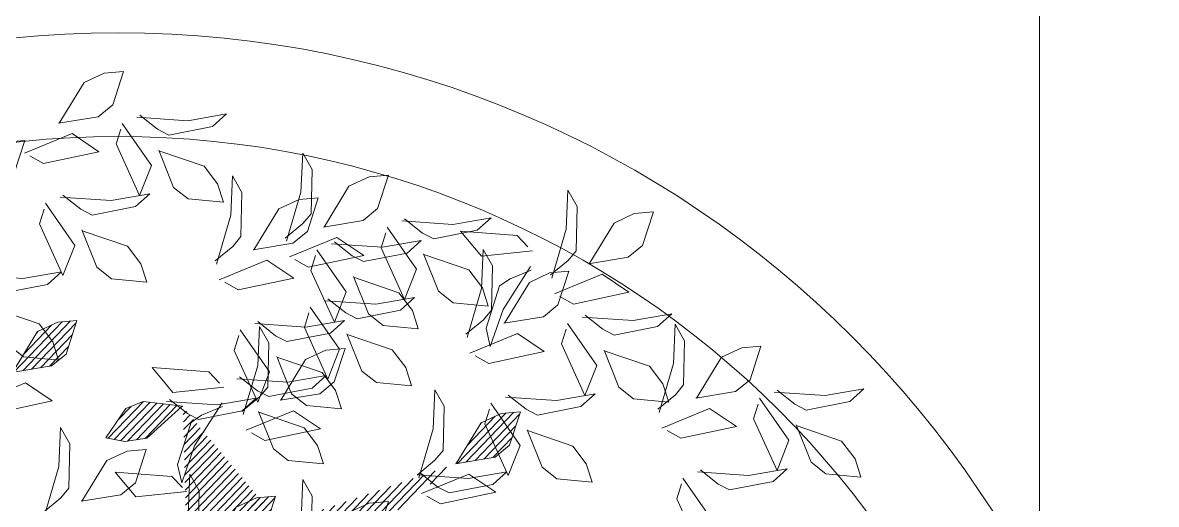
# Model space of a CAD drawing. Header units: millimetres. Extents: x 29001 to 40804, y -8833 to -5892.
# Drawn here: x 29679.47 to 29701.31, y -8131.16 to -8121.87 of the extents above; entities that cross this region are included whole.
import ezdxf

# ---------------------------------------------------------------- set-up
doc = ezdxf.new("R2010")
doc.units = ezdxf.units.MM
doc.layers.get('0').update_dxf_attribs({"lineweight": 0})
doc.layers.add('250', color=250, linetype='Continuous', lineweight=0)
doc.layers.add('xxx_Auto_Kaplama_Seramik', color=182, linetype='Continuous', lineweight=0)
pattern_1 = [(45, (-1654799.55744, 54995.25762), (-0.0105615167031, 0.0105615167031), [])]
pattern_2 = [(45, (-1654799.279671, 54994.033918), (-0.0105615167031, 0.0105615167031), [])]

# ---------------------------------------------------------------- blocks, each defined once
blk = doc.blocks.new('TÜM LAYOOUT')
at = {"layer": 'xxx_Auto_Kaplama_Seramik', "lineweight": 0}
blk.add_line((554.265, -1784.949), (554.265, -1838.449), dxfattribs=at)
blk = doc.blocks.new('U1')
at = {"lineweight": 0}
h = blk.add_hatch(dxfattribs=at)
h.set_pattern_fill('ANSI31', color=63, scale=0.11949, style=0)
h.set_pattern_definition(pattern_1)
edge = h.paths.add_edge_path()
edge.add_line((-2359700.9468, 78421.3569), (-2359700.9309, 78421.4671))
edge.add_line((-2359700.9309, 78421.4671), (-2359700.8989, 78421.5079))
edge.add_line((-2359700.8989, 78421.5079), (-2359700.8066, 78421.5399))
edge.add_line((-2359700.8066, 78421.5399), (-2359700.8101, 78421.4866))
edge.add_line((-2359700.8101, 78421.4866), (-2359700.835, 78421.4298))
edge.add_line((-2359700.835, 78421.4298), (-2359700.9468, 78421.3589))
edge.add_line((-2359701.2277, 78421.5763), (-2359701.2117, 78421.6866))
edge.add_line((-2359701.2117, 78421.6866), (-2359701.1798, 78421.7274))
edge.add_line((-2359701.1798, 78421.7274), (-2359701.0874, 78421.7593))
edge.add_line((-2359701.0874, 78421.7593), (-2359701.091, 78421.7061))
edge.add_line((-2359701.091, 78421.7061), (-2359701.1159, 78421.6493))
edge.add_line((-2359701.1159, 78421.6493), (-2359701.2277, 78421.5783))
edge.add_line((-2359701.6141, 78421.9584), (-2359701.7183, 78421.9977))
edge.add_line((-2359701.7183, 78421.9977), (-2359701.7513, 78422.0377))
edge.add_line((-2359701.7513, 78422.0377), (-2359701.7626, 78422.1347))
edge.add_line((-2359701.7626, 78422.1347), (-2359701.7114, 78422.1198))
edge.add_line((-2359701.7114, 78422.1198), (-2359701.6613, 78422.0833))
edge.add_line((-2359701.6613, 78422.0833), (-2359701.6161, 78421.9588))
edge.add_line((-2359701.8674, 78421.4415), (-2359701.8516, 78421.3312))
edge.add_line((-2359701.8516, 78421.3312), (-2359701.8707, 78421.283))
edge.add_line((-2359701.8707, 78421.283), (-2359701.9503, 78421.2263))
edge.add_line((-2359701.9503, 78421.2263), (-2359701.9619, 78421.2784))
edge.add_line((-2359701.9619, 78421.2784), (-2359701.9541, 78421.3399))
edge.add_line((-2359701.9541, 78421.3399), (-2359701.8668, 78421.4396))
edge.add_line((-2359701.497, 78421.0393), (-2359701.4812, 78420.9291))
edge.add_line((-2359701.4812, 78420.9291), (-2359701.5003, 78420.8809))
edge.add_line((-2359701.5003, 78420.8809), (-2359701.5799, 78420.8242))
edge.add_line((-2359701.5799, 78420.8242), (-2359701.5915, 78420.8763))
edge.add_line((-2359701.5915, 78420.8763), (-2359701.5837, 78420.9378))
edge.add_line((-2359701.5837, 78420.9378), (-2359701.4964, 78421.0375))
edge.add_line((-2359700.7266, 78422.0401), (-2359700.7107, 78422.1503))
edge.add_line((-2359700.7107, 78422.1503), (-2359700.6787, 78422.1911))
edge.add_line((-2359700.6787, 78422.1911), (-2359700.5864, 78422.2231))
edge.add_line((-2359700.5864, 78422.2231), (-2359700.5899, 78422.1698))
edge.add_line((-2359700.5899, 78422.1698), (-2359700.6148, 78422.1131))
edge.add_line((-2359700.6148, 78422.1131), (-2359700.7266, 78422.0421))
at = {"lineweight": 0, "true_color": 0xf9de58}
h = blk.add_hatch(dxfattribs=at)
h.set_pattern_fill('ANSI31', color=41, scale=0.11949, style=0)
h.set_pattern_definition(pattern_1)
edge = h.paths.add_edge_path()
edge.add_line((-2359701.3172, 78421.8994), (-2359701.3012, 78422.0097))
edge.add_line((-2359701.3012, 78422.0097), (-2359701.2693, 78422.0505))
edge.add_line((-2359701.2693, 78422.0505), (-2359701.1769, 78422.0824))
edge.add_line((-2359701.1769, 78422.0824), (-2359701.1805, 78422.0292))
edge.add_line((-2359701.1805, 78422.0292), (-2359701.2054, 78421.9724))
edge.add_line((-2359701.2054, 78421.9724), (-2359701.3172, 78421.9014))
edge.add_line((-2359701.4545, 78421.5371), (-2359701.5587, 78421.5764))
edge.add_line((-2359701.5587, 78421.5764), (-2359701.5917, 78421.6164))
edge.add_line((-2359701.5917, 78421.6164), (-2359701.603, 78421.7135))
edge.add_line((-2359701.603, 78421.7135), (-2359701.5518, 78421.6985))
edge.add_line((-2359701.5518, 78421.6985), (-2359701.5017, 78421.662))
edge.add_line((-2359701.5017, 78421.662), (-2359701.4564, 78421.5375))
edge.add_line((-2359701.2863, 78421.2947), (-2359701.2705, 78421.1844))
edge.add_line((-2359701.2705, 78421.1844), (-2359701.2896, 78421.1362))
edge.add_line((-2359701.2896, 78421.1362), (-2359701.3692, 78421.0795))
edge.add_line((-2359701.3692, 78421.0795), (-2359701.3808, 78421.1316))
edge.add_line((-2359701.3808, 78421.1316), (-2359701.373, 78421.1931))
edge.add_line((-2359701.373, 78421.1931), (-2359701.2857, 78421.2928))
edge.add_line((-2359700.5519, 78421.2883), (-2359700.5361, 78421.178))
edge.add_line((-2359700.5361, 78421.178), (-2359700.5553, 78421.1298))
edge.add_line((-2359700.5553, 78421.1298), (-2359700.6348, 78421.0732))
edge.add_line((-2359700.6348, 78421.0732), (-2359700.6464, 78421.1252))
edge.add_line((-2359700.6464, 78421.1252), (-2359700.6386, 78421.1867))
edge.add_line((-2359700.6386, 78421.1867), (-2359700.5513, 78421.2864))
at = {"lineweight": 0, "true_color": 0x6c822b}
h = blk.add_hatch(dxfattribs=at)
h.set_pattern_fill('ANSI31', color=67, scale=0.11949, style=0)
h.set_pattern_definition(pattern_2)
edge = h.paths.add_edge_path()
edge.add_line((-2359700.669, 78420.1332), (-2359700.6531, 78420.2434))
edge.add_line((-2359700.6531, 78420.2434), (-2359700.6211, 78420.2842))
edge.add_line((-2359700.6211, 78420.2842), (-2359700.5288, 78420.3162))
edge.add_line((-2359700.5288, 78420.3162), (-2359700.5324, 78420.2629))
edge.add_line((-2359700.5324, 78420.2629), (-2359700.5572, 78420.2061))
edge.add_line((-2359700.5572, 78420.2061), (-2359700.6691, 78420.1352))
edge.add_line((-2359700.9499, 78420.3526), (-2359700.934, 78420.4629))
edge.add_line((-2359700.934, 78420.4629), (-2359700.902, 78420.5037))
edge.add_line((-2359700.902, 78420.5037), (-2359700.8097, 78420.5356))
edge.add_line((-2359700.8097, 78420.5356), (-2359700.8132, 78420.4824))
edge.add_line((-2359700.8132, 78420.4824), (-2359700.8381, 78420.4256))
edge.add_line((-2359700.8381, 78420.4256), (-2359700.9499, 78420.3546))
edge.add_line((-2359701.3364, 78420.7347), (-2359701.4406, 78420.774))
edge.add_line((-2359701.4406, 78420.774), (-2359701.4736, 78420.814))
edge.add_line((-2359701.4736, 78420.814), (-2359701.4849, 78420.911))
edge.add_line((-2359701.4849, 78420.911), (-2359701.4336, 78420.8961))
edge.add_line((-2359701.4336, 78420.8961), (-2359701.3835, 78420.8596))
edge.add_line((-2359701.3835, 78420.8596), (-2359701.3383, 78420.7351))
edge.add_line((-2359701.5896, 78420.2178), (-2359701.5738, 78420.1075))
edge.add_line((-2359701.5738, 78420.1075), (-2359701.5929, 78420.0593))
edge.add_line((-2359701.5929, 78420.0593), (-2359701.6725, 78420.0026))
edge.add_line((-2359701.6725, 78420.0026), (-2359701.6841, 78420.0547))
edge.add_line((-2359701.6841, 78420.0547), (-2359701.6763, 78420.1162))
edge.add_line((-2359701.6763, 78420.1162), (-2359701.589, 78420.2159))
edge.add_line((-2359701.2192, 78419.8156), (-2359701.2034, 78419.7054))
edge.add_line((-2359701.2034, 78419.7054), (-2359701.2226, 78419.6572))
edge.add_line((-2359701.2226, 78419.6572), (-2359701.3021, 78419.6005))
edge.add_line((-2359701.3021, 78419.6005), (-2359701.3138, 78419.6526))
edge.add_line((-2359701.3138, 78419.6526), (-2359701.3059, 78419.7141))
edge.add_line((-2359701.3059, 78419.7141), (-2359701.2186, 78419.8138))
edge.add_line((-2359700.4488, 78420.8164), (-2359700.4329, 78420.9266))
edge.add_line((-2359700.4329, 78420.9266), (-2359700.4009, 78420.9674))
edge.add_line((-2359700.4009, 78420.9674), (-2359700.3086, 78420.9994))
edge.add_line((-2359700.3086, 78420.9994), (-2359700.3122, 78420.9461))
edge.add_line((-2359700.3122, 78420.9461), (-2359700.337, 78420.8894))
edge.add_line((-2359700.337, 78420.8894), (-2359700.4489, 78420.8184))
h = blk.add_hatch(dxfattribs=at)
h.set_pattern_fill('ANSI31', color=67, scale=0.11949, style=0)
h.set_pattern_definition(pattern_2)
edge = h.paths.add_edge_path()
edge.add_line((-2359701.0394, 78420.6757), (-2359701.0235, 78420.786))
edge.add_line((-2359701.0235, 78420.786), (-2359700.9915, 78420.8268))
edge.add_line((-2359700.9915, 78420.8268), (-2359700.8992, 78420.8587))
edge.add_line((-2359700.8992, 78420.8587), (-2359700.9027, 78420.8055))
edge.add_line((-2359700.9027, 78420.8055), (-2359700.9276, 78420.7487))
edge.add_line((-2359700.9276, 78420.7487), (-2359701.0394, 78420.6777))
edge.add_line((-2359701.1767, 78420.3134), (-2359701.2809, 78420.3527))
edge.add_line((-2359701.2809, 78420.3527), (-2359701.3139, 78420.3927))
edge.add_line((-2359701.3139, 78420.3927), (-2359701.3252, 78420.4898))
edge.add_line((-2359701.3252, 78420.4898), (-2359701.274, 78420.4748))
edge.add_line((-2359701.274, 78420.4748), (-2359701.2239, 78420.4383))
edge.add_line((-2359701.2239, 78420.4383), (-2359701.1787, 78420.3138))
edge.add_line((-2359701.0085, 78420.071), (-2359700.9927, 78419.9607))
edge.add_line((-2359700.9927, 78419.9607), (-2359701.0119, 78419.9125))
edge.add_line((-2359701.0119, 78419.9125), (-2359701.0914, 78419.8558))
edge.add_line((-2359701.0914, 78419.8558), (-2359701.103, 78419.9079))
edge.add_line((-2359701.103, 78419.9079), (-2359701.0952, 78419.9694))
edge.add_line((-2359701.0952, 78419.9694), (-2359701.0079, 78420.0691))
edge.add_line((-2359700.2742, 78420.0646), (-2359700.2584, 78419.9543))
edge.add_line((-2359700.2584, 78419.9543), (-2359700.2775, 78419.9061))
edge.add_line((-2359700.2775, 78419.9061), (-2359700.3571, 78419.8495))
edge.add_line((-2359700.3571, 78419.8495), (-2359700.3687, 78419.9015))
edge.add_line((-2359700.3687, 78419.9015), (-2359700.3609, 78419.963))
edge.add_line((-2359700.3609, 78419.963), (-2359700.2736, 78420.0627))
at = {"color": 67, "lineweight": 0, "true_color": 0x6c822b}
for points in [[(-2359700.5785, 78422.882), (-2359700.6192, 78422.8684), (-2359700.7638, 78422.9304), (-2359700.6808, 78422.9649), (-2359700.5625, 78422.8861)], [(-2359700.758, 78422.7181), (-2359700.7981, 78422.7669), (-2359700.8149, 78422.7979), (-2359700.7937, 78422.9187), (-2359700.7595, 78422.9584), (-2359700.7759, 78422.8511), (-2359700.7633, 78422.7102)], [(-2359700.647, 78422.6288), (-2359700.6691, 78422.6656), (-2359700.6397, 78422.8202), (-2359700.5881, 78422.7466), (-2359700.6397, 78422.6141)], [(-2359700.7956, 78422.665), (-2359700.8363, 78422.6514), (-2359700.9809, 78422.7134), (-2359700.8979, 78422.7479), (-2359700.7796, 78422.669)], [(-2359700.5871, 78422.6035), (-2359700.548, 78422.6532), (-2359700.5214, 78422.6763), (-2359700.3989, 78422.6816), (-2359700.3527, 78422.6567), (-2359700.461, 78422.6496), (-2359700.596, 78422.6071)], [(-2359700.4201, 78422.458), (-2359700.5243, 78422.4973), (-2359700.5572, 78422.5373), (-2359700.5686, 78422.6343), (-2359700.5173, 78422.6194), (-2359700.4672, 78422.5829), (-2359700.422, 78422.4584)], [(-2359700.5395, 78422.1903), (-2359700.5796, 78422.2391), (-2359700.5964, 78422.2701), (-2359700.5752, 78422.3909), (-2359700.541, 78422.4306), (-2359700.5574, 78422.3233), (-2359700.5449, 78422.1824)], [(-2359700.36, 78422.3542), (-2359700.4007, 78422.3406), (-2359700.5453, 78422.4026), (-2359700.4623, 78422.4371), (-2359700.3441, 78422.3583)], [(-2359700.6372, 78422.241), (-2359700.7414, 78422.2803), (-2359700.7744, 78422.3203), (-2359700.7857, 78422.4173), (-2359700.7344, 78422.4024), (-2359700.6843, 78422.3659), (-2359700.6391, 78422.2413)], [(-2359700.4286, 78422.101), (-2359700.4507, 78422.1378), (-2359700.4212, 78422.2924), (-2359700.3697, 78422.2188), (-2359700.4212, 78422.0863)], [(-2359700.1942, 78422.2604), (-2359700.2176, 78422.2017), (-2359700.2367, 78422.1721), (-2359700.3527, 78422.1324), (-2359700.404, 78422.1432), (-2359700.3021, 78422.1806), (-2359700.1846, 78422.2595)], [(-2359700.5771, 78422.1372), (-2359700.6178, 78422.1236), (-2359700.7624, 78422.1856), (-2359700.6795, 78422.2201), (-2359700.5612, 78422.1412)], [(-2359700.7266, 78422.0401), (-2359700.7107, 78422.1503), (-2359700.6787, 78422.1911), (-2359700.5864, 78422.2231), (-2359700.5899, 78422.1698), (-2359700.6148, 78422.1131), (-2359700.7266, 78422.0421)], [(-2359700.7502, 78421.9414), (-2359700.7903, 78421.9902), (-2359700.8071, 78422.0212), (-2359700.786, 78422.142), (-2359700.7518, 78422.1817), (-2359700.7681, 78422.0744), (-2359700.7556, 78421.9335)], [(-2359700.815, 78421.9591), (-2359700.8371, 78421.9959), (-2359700.8076, 78422.1505), (-2359700.7561, 78422.0769), (-2359700.8076, 78421.9444)], [(-2359700.3687, 78422.0757), (-2359700.3296, 78422.1254), (-2359700.303, 78422.1485), (-2359700.1805, 78422.1538), (-2359700.1343, 78422.129), (-2359700.2426, 78422.1219), (-2359700.3775, 78422.0793)], [(-2359700.1432, 78421.9636), (-2359700.2474, 78422.0029), (-2359700.2804, 78422.0429), (-2359700.2917, 78422.1399), (-2359700.2404, 78422.125), (-2359700.1903, 78422.0885), (-2359700.1451, 78421.964)], [(-2359700.755, 78421.9338), (-2359700.716, 78421.9835), (-2359700.6893, 78422.0066), (-2359700.5668, 78422.0119), (-2359700.5207, 78421.9871), (-2359700.629, 78421.98), (-2359700.7639, 78421.9374)], [(-2359700.1046, 78421.7173), (-2359700.1447, 78421.7661), (-2359700.1615, 78421.7971), (-2359700.1403, 78421.9179), (-2359700.1061, 78421.9576), (-2359700.1225, 78421.8503), (-2359700.11, 78421.7094)], [(-2359700.3603, 78421.7466), (-2359700.4645, 78421.7859), (-2359700.4975, 78421.8259), (-2359700.5088, 78421.9229), (-2359700.4576, 78421.908), (-2359700.4074, 78421.8715), (-2359700.3622, 78421.7469)], [(-2359700.2023, 78421.7679), (-2359700.3065, 78421.8072), (-2359700.3395, 78421.8472), (-2359700.3508, 78421.9443), (-2359700.2996, 78421.9293), (-2359700.2495, 78421.8928), (-2359700.2042, 78421.7683)], [(-2359700.2626, 78421.6959), (-2359700.3027, 78421.7447), (-2359700.3195, 78421.7757), (-2359700.2983, 78421.8965), (-2359700.2641, 78421.9362), (-2359700.2805, 78421.8289), (-2359700.268, 78421.688)], [(-2359700.0831, 78421.8598), (-2359700.1238, 78421.8462), (-2359700.2684, 78421.9082), (-2359700.1854, 78421.9427), (-2359700.0672, 78421.8639)], [(-2359700.9679, 78421.6691), (-2359700.9519, 78421.7793), (-2359700.92, 78421.8201), (-2359700.8276, 78421.8521), (-2359700.8312, 78421.7988), (-2359700.856, 78421.7421), (-2359700.9679, 78421.6711)], [(-2359700.1517, 78421.6066), (-2359700.1738, 78421.6434), (-2359700.1443, 78421.798), (-2359700.0928, 78421.7244), (-2359700.1443, 78421.5919)], [(-2359700.541, 78421.5578), (-2359700.5251, 78421.668), (-2359700.4931, 78421.7088), (-2359700.4008, 78421.7408), (-2359700.4043, 78421.6875), (-2359700.4292, 78421.6308), (-2359700.5411, 78421.5598)], [(-2359700.3217, 78421.5003), (-2359700.3618, 78421.5491), (-2359700.3786, 78421.5801), (-2359700.3575, 78421.7009), (-2359700.3233, 78421.7406), (-2359700.3396, 78421.6333), (-2359700.3271, 78421.4923)], [(-2359700.1422, 78421.6642), (-2359700.1829, 78421.6506), (-2359700.3275, 78421.7126), (-2359700.2446, 78421.7471), (-2359700.1263, 78421.6682)], [(-2359700.4194, 78421.5509), (-2359700.5236, 78421.5902), (-2359700.5566, 78421.6302), (-2359700.5679, 78421.7273), (-2359700.5167, 78421.7123), (-2359700.4666, 78421.6758), (-2359700.4213, 78421.5513)], [(-2359700.571, 78421.4976), (-2359700.6752, 78421.5369), (-2359700.7082, 78421.5769), (-2359700.7195, 78421.674), (-2359700.6683, 78421.659), (-2359700.6182, 78421.6225), (-2359700.5729, 78421.498)], [(-2359700.4733, 78421.447), (-2359700.5135, 78421.4958), (-2359700.5302, 78421.5268), (-2359700.5091, 78421.6476), (-2359700.4749, 78421.6873), (-2359700.4913, 78421.58), (-2359700.4787, 78421.4391)], [(-2359700.1224, 78421.492), (-2359700.1065, 78421.6022), (-2359700.0745, 78421.643), (-2359699.9822, 78421.675), (-2359699.9858, 78421.6217), (-2359700.0106, 78421.5649), (-2359700.1225, 78421.4939)], [(-2359700.9963, 78421.5628), (-2359700.9572, 78421.6125), (-2359700.9306, 78421.6356), (-2359700.8081, 78421.6409), (-2359700.7619, 78421.6161), (-2359700.8702, 78421.609), (-2359701.0052, 78421.5664)], [(-2359700.6294, 78421.4768), (-2359700.6515, 78421.5136), (-2359700.622, 78421.6682), (-2359700.5705, 78421.5946), (-2359700.622, 78421.4621)], [(-2359700.2108, 78421.411), (-2359700.2329, 78421.4478), (-2359700.2034, 78421.6024), (-2359700.1519, 78421.5288), (-2359700.2034, 78421.3963)], [(-2359700.9468, 78421.3569), (-2359700.9309, 78421.4671), (-2359700.8989, 78421.5079), (-2359700.8066, 78421.5399), (-2359700.8101, 78421.4866), (-2359700.835, 78421.4298), (-2359700.9468, 78421.3589)], [(-2359700.5695, 78421.4515), (-2359700.5304, 78421.5012), (-2359700.5038, 78421.5243), (-2359700.3813, 78421.5296), (-2359700.3351, 78421.5048), (-2359700.4434, 78421.4977), (-2359700.5783, 78421.4551)], [(-2359700.3594, 78421.4472), (-2359700.4001, 78421.4335), (-2359700.5447, 78421.4956), (-2359700.4617, 78421.5301), (-2359700.3434, 78421.4512)], [(-2359700.5325, 78421.2513), (-2359700.5726, 78421.3002), (-2359700.5894, 78421.3311), (-2359700.5682, 78421.4519), (-2359700.534, 78421.4917), (-2359700.5504, 78421.3844), (-2359700.5378, 78421.2434)], [(-2359700.1509, 78421.3857), (-2359700.1118, 78421.4354), (-2359700.0852, 78421.4584), (-2359699.9627, 78421.4638), (-2359699.9165, 78421.4389), (-2359700.0248, 78421.4318), (-2359700.1598, 78421.3892)], [(-2359700.5546, 78421.3983), (-2359700.5781, 78421.3396), (-2359700.5971, 78421.3099), (-2359700.7131, 78421.2703), (-2359700.7644, 78421.2811), (-2359700.6625, 78421.3184), (-2359700.5451, 78421.3974)], [(-2359700.49, 78421.3909), (-2359700.4584, 78421.3618), (-2359700.4431, 78421.2052), (-2359700.5133, 78421.2613), (-2359700.5012, 78421.4029)], [(-2359700.9752, 78421.2506), (-2359700.9362, 78421.3003), (-2359700.9096, 78421.3234), (-2359700.787, 78421.3287), (-2359700.7409, 78421.3038), (-2359700.8492, 78421.2967), (-2359700.9841, 78421.2542)], [(-2359700.7773, 78421.2824), (-2359700.7458, 78421.2533), (-2359700.7304, 78421.0967), (-2359700.8006, 78421.1528), (-2359700.7886, 78421.2944)], [(-2359699.9601, 78420.968), (-2359700.0002, 78421.0169), (-2359700.017, 78421.0479), (-2359699.9958, 78421.1687), (-2359699.9616, 78421.2084), (-2359699.978, 78421.1011), (-2359699.9655, 78420.9601)], [(-2359700.0577, 78421.0187), (-2359700.162, 78421.058), (-2359700.1949, 78421.098), (-2359700.2062, 78421.1951), (-2359700.155, 78421.1801), (-2359700.1049, 78421.1436), (-2359700.0597, 78421.0191)], [(-2359700.4488, 78420.8164), (-2359700.4329, 78420.9266), (-2359700.4009, 78420.9674), (-2359700.3086, 78420.9994), (-2359700.3122, 78420.9461), (-2359700.337, 78420.8894), (-2359700.4489, 78420.8184)], [(-2359699.9977, 78420.915), (-2359700.0384, 78420.9013), (-2359700.183, 78420.9634), (-2359700.1, 78420.9979), (-2359699.9817, 78420.919)], [(-2359700.838, 78420.895), (-2359700.7989, 78420.9447), (-2359700.7723, 78420.9677), (-2359700.6498, 78420.973), (-2359700.6036, 78420.9482), (-2359700.7119, 78420.9411), (-2359700.8468, 78420.8985)], [(-2359700.1708, 78420.7191), (-2359700.2109, 78420.768), (-2359700.2277, 78420.7989), (-2359700.2065, 78420.9197), (-2359700.1723, 78420.9595), (-2359700.1887, 78420.8522), (-2359700.1762, 78420.7112)], [(-2359700.5372, 78420.7354), (-2359700.5593, 78420.7722), (-2359700.5298, 78420.9268), (-2359700.4783, 78420.8532), (-2359700.5298, 78420.7207)], [(-2359700.2685, 78420.7698), (-2359700.3727, 78420.8091), (-2359700.4057, 78420.8491), (-2359700.417, 78420.9461), (-2359700.3657, 78420.9312), (-2359700.3156, 78420.8947), (-2359700.2704, 78420.7702)]]:
    blk.add_lwpolyline(points, dxfattribs=at)
at = {"color": 63, "lineweight": 0}
for points in [[(-2359700.3002, 78421.6428), (-2359700.3409, 78421.6292), (-2359700.4855, 78421.6912), (-2359700.4026, 78421.7257), (-2359700.2843, 78421.6468)], [(-2359700.5519, 78421.2883), (-2359700.5361, 78421.178), (-2359700.5553, 78421.1298), (-2359700.6348, 78421.0732), (-2359700.6464, 78421.1252), (-2359700.6386, 78421.1867), (-2359700.5513, 78421.2864)], [(-2359700.8095, 78421.0012), (-2359700.7936, 78421.1115), (-2359700.7616, 78421.1523), (-2359700.6693, 78421.1842), (-2359700.6728, 78421.131), (-2359700.6977, 78421.0742), (-2359700.8096, 78421.0032)]]:
    blk.add_lwpolyline(points, dxfattribs=at)
at = {"layer": '250', "lineweight": 0}
for points in [[(-2359700.6385, 78422.9858), (-2359700.7427, 78423.0251), (-2359700.7757, 78423.0651), (-2359700.787, 78423.1621), (-2359700.7358, 78423.1472), (-2359700.6857, 78423.1107), (-2359700.6404, 78422.9861)], [(-2359700.5408, 78422.9351), (-2359700.581, 78422.9839), (-2359700.5978, 78423.0149), (-2359700.5766, 78423.1357), (-2359700.5424, 78423.1754), (-2359700.5588, 78423.0681), (-2359700.5462, 78422.9272)], [(-2359700.5587, 78422.7098), (-2359700.5427, 78422.82), (-2359700.5108, 78422.8608), (-2359700.4184, 78422.8928), (-2359700.422, 78422.8395), (-2359700.4468, 78422.7828), (-2359700.5587, 78422.7118)], [(-2359700.3224, 78422.4073), (-2359700.3625, 78422.4561), (-2359700.3793, 78422.4871), (-2359700.3581, 78422.6079), (-2359700.3239, 78422.6476), (-2359700.3403, 78422.5403), (-2359700.3278, 78422.3994)], [(-2359700.1806, 78422.42), (-2359700.1646, 78422.5302), (-2359700.1327, 78422.571), (-2359700.0403, 78422.603), (-2359700.0439, 78422.5497), (-2359700.0687, 78422.4929), (-2359700.1806, 78422.4219)], [(-2359700.2689, 78422.339), (-2359700.291, 78422.3758), (-2359700.2616, 78422.5304), (-2359700.21, 78422.4568), (-2359700.2616, 78422.3243)], [(-2359700.3402, 78422.182), (-2359700.3243, 78422.2922), (-2359700.2923, 78422.333), (-2359700.2, 78422.365), (-2359700.2035, 78422.3117), (-2359700.2284, 78422.255), (-2359700.3402, 78422.184)], [(-2359700.209, 78422.3137), (-2359700.1699, 78422.3634), (-2359700.1433, 78422.3864), (-2359700.0208, 78422.3918), (-2359699.9746, 78422.3669), (-2359700.0829, 78422.3598), (-2359700.2179, 78422.3172)], [(-2359700.1295, 78422.2531), (-2359700.098, 78422.224), (-2359700.0826, 78422.0674), (-2359700.1528, 78422.1235), (-2359700.1408, 78422.2651)], [(-2359700.0455, 78421.9129), (-2359700.0856, 78421.9617), (-2359700.1024, 78421.9927), (-2359700.0812, 78422.1135), (-2359700.047, 78422.1532), (-2359700.0634, 78422.0459), (-2359700.0509, 78421.905)], [(-2359700.0633, 78421.6876), (-2359700.0474, 78421.7978), (-2359700.0154, 78421.8386), (-2359699.9231, 78421.8706), (-2359699.9266, 78421.8173), (-2359699.9515, 78421.7606), (-2359700.0633, 78421.6896)], [(-2359700.0918, 78421.5813), (-2359700.0527, 78421.631), (-2359700.0261, 78421.6541), (-2359699.9036, 78421.6594), (-2359699.8574, 78421.6346), (-2359699.9657, 78421.6275), (-2359700.1006, 78421.5849)], [(-2359699.743, 78421.1851), (-2359699.7831, 78421.2339), (-2359699.7999, 78421.2649), (-2359699.7787, 78421.3857), (-2359699.7445, 78421.4254), (-2359699.7609, 78421.3181), (-2359699.7483, 78421.1772)], [(-2359699.8406, 78421.2357), (-2359699.9448, 78421.275), (-2359699.9778, 78421.315), (-2359699.9891, 78421.4121), (-2359699.9379, 78421.3971), (-2359699.8878, 78421.3606), (-2359699.8426, 78421.2361)], [(-2359699.7806, 78421.132), (-2359699.8213, 78421.1184), (-2359699.9659, 78421.1804), (-2359699.8829, 78421.2149), (-2359699.7646, 78421.136)], [(-2359699.7608, 78420.9598), (-2359699.7448, 78421.07), (-2359699.7129, 78421.1108), (-2359699.6206, 78421.1427), (-2359699.6241, 78421.0895), (-2359699.649, 78421.0327), (-2359699.7608, 78420.9617)], [(-2359699.8491, 78420.8788), (-2359699.8712, 78420.9156), (-2359699.8418, 78421.0702), (-2359699.7902, 78420.9966), (-2359699.8418, 78420.8641)], [(-2359699.9467, 78420.6822), (-2359699.9307, 78420.7924), (-2359699.8988, 78420.8332), (-2359699.8064, 78420.8652), (-2359699.81, 78420.8119), (-2359699.8349, 78420.7551), (-2359699.9467, 78420.6841)]]:
    blk.add_lwpolyline(points, dxfattribs=at)
blk = doc.blocks.new('MOBİLYALAR')
for radius in [20, 18]:
    blk.add_circle((536.515, -1820.27), radius)
at = {"lineweight": 0, "extrusion": (3.02e-14, -7.374e-13, -1), "xscale": 6.9525068401204, "yscale": 6.9525068401204, "zscale": 6.9525068401204, "rotation": 88.82474053036073}
blk.add_blockref('U1', (881067.373, 16389392.578, 0), dxfattribs=at)

msp = doc.modelspace()

# ---------------------------------------------------------------- block references
at = {"color": 6}
msp.add_blockref('TÜM LAYOOUT', (29144.792, -6321.799), dxfattribs=at)

# ---------------------------------------------------------------- next in the draw order: block references
msp.add_blockref('MOBİLYALAR', (29144.792, -6321.799), dxfattribs=at)

doc.saveas('drawing.dxf')
